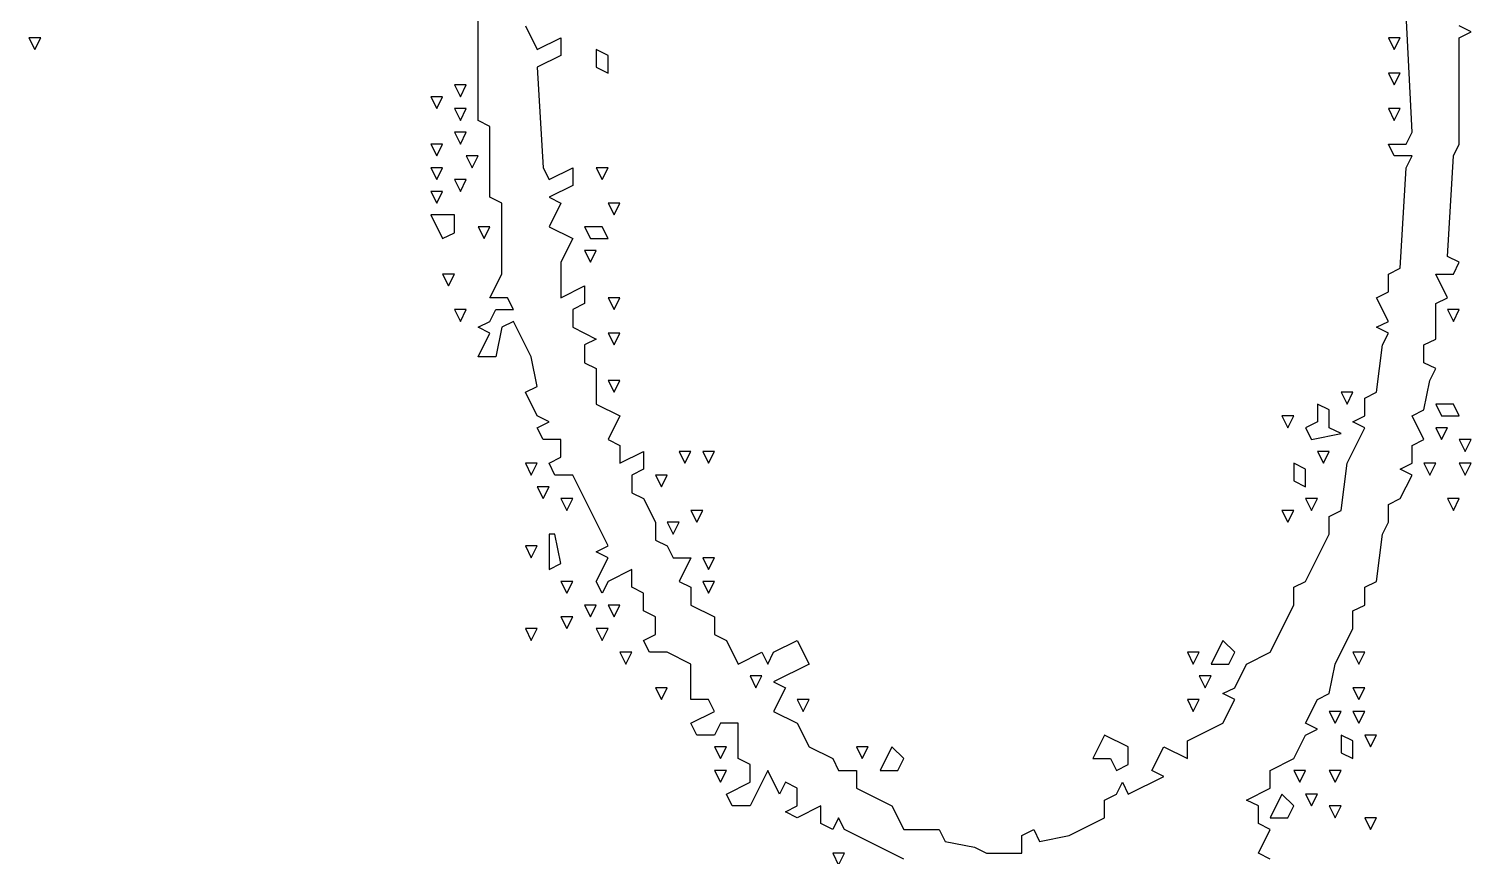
# Model space of a CAD drawing. Extents: x 2 to 124, y 0 to 170.
# Drawn here: x 64.47 to 84.11, y 67.9 to 79.16 of the extents above; entities that cross this region are included whole.
import ezdxf

# ---------------------------------------------------------------- set-up
doc = ezdxf.new("R2010")
doc.units = 0
doc.layers.add('Layer0', color=7, linetype='Continuous')

msp = doc.modelspace()

# ---------------------------------------------------------------- linework, layer by layer
at = {"layer": 'Layer0', "color": 5, "linetype": 'CONTINUOUS'}
for p, q in [((70.59186, 77.91667, 0.1), (70.59186, 81.7803, 0.1)), ((83.30966, 77.75568, 0.1), (83.22917, 79.36553, 0.1)), ((71.2358, 79.20455, 0.1), (71.39678, 78.88258, 0.1)), ((84.11458, 79.12405, 0.1), (83.9536, 79.20455, 0.1)), ((64.47443, 79.04356, 0.1), (64.55492, 78.88258, 0.1)), ((64.63542, 79.04356, 0.1), (64.47443, 79.04356, 0.1)), ((64.55492, 78.88258, 0.1), (64.63542, 79.04356, 0.1)), ((71.39678, 78.88258, 0.1), (71.71875, 79.04356, 0.1)), ((71.71875, 79.04356, 0.1), (71.71875, 78.80208, 0.1)), ((82.98769, 79.04356, 0.1), (83.06818, 78.88258, 0.1)), ((83.14867, 79.04356, 0.1), (82.98769, 79.04356, 0.1)), ((83.06818, 78.88258, 0.1), (83.14867, 79.04356, 0.1)), ((83.9536, 79.04356, 0.1), (84.11458, 79.12405, 0.1)), ((83.9536, 77.5947, 0.1), (83.9536, 79.04356, 0.1)), ((71.71875, 78.80208, 0.1), (71.39678, 78.6411, 0.1)), ((72.2017, 78.88258, 0.1), (72.2017, 78.6411, 0.1)), ((72.36269, 78.80208, 0.1), (72.2017, 78.88258, 0.1)), ((72.36269, 78.56061, 0.1), (72.36269, 78.80208, 0.1)), ((71.39678, 78.6411, 0.1), (71.47727, 77.27273, 0.1)), ((72.2017, 78.6411, 0.1), (72.36269, 78.56061, 0.1)), ((82.98769, 78.56061, 0.1), (83.06818, 78.39962, 0.1)), ((83.14867, 78.56061, 0.1), (82.98769, 78.56061, 0.1)), ((83.06818, 78.39962, 0.1), (83.14867, 78.56061, 0.1)), ((70.26989, 78.39962, 0.1), (70.35038, 78.23864, 0.1)), ((70.43087, 78.39962, 0.1), (70.26989, 78.39962, 0.1)), ((70.35038, 78.23864, 0.1), (70.43087, 78.39962, 0.1)), ((69.94792, 78.23864, 0.1), (70.02841, 78.07765, 0.1)), ((70.1089, 78.23864, 0.1), (69.94792, 78.23864, 0.1)), ((70.02841, 78.07765, 0.1), (70.1089, 78.23864, 0.1)), ((70.26989, 78.07765, 0.1), (70.35038, 77.91667, 0.1)), ((70.43087, 78.07765, 0.1), (70.26989, 78.07765, 0.1)), ((70.35038, 77.91667, 0.1), (70.43087, 78.07765, 0.1)), ((82.98769, 78.07765, 0.1), (83.06818, 77.91667, 0.1)), ((83.14867, 78.07765, 0.1), (82.98769, 78.07765, 0.1)), ((83.06818, 77.91667, 0.1), (83.14867, 78.07765, 0.1)), ((70.75284, 77.83617, 0.1), (70.59186, 77.91667, 0.1)), ((70.75284, 76.87027, 0.1), (70.75284, 77.83617, 0.1)), ((69.94792, 77.5947, 0.1), (70.02841, 77.43371, 0.1)), ((70.1089, 77.5947, 0.1), (69.94792, 77.5947, 0.1)), ((70.02841, 77.43371, 0.1), (70.1089, 77.5947, 0.1)), ((70.26989, 77.75568, 0.1), (70.35038, 77.5947, 0.1)), ((70.43087, 77.75568, 0.1), (70.26989, 77.75568, 0.1)), ((70.35038, 77.5947, 0.1), (70.43087, 77.75568, 0.1)), ((83.06818, 77.43371, 0.1), (82.98769, 77.5947, 0.1)), ((82.98769, 77.5947, 0.1), (83.22917, 77.5947, 0.1)), ((83.22917, 77.5947, 0.1), (83.30966, 77.75568, 0.1)), ((83.87311, 77.43371, 0.1), (83.9536, 77.5947, 0.1)), ((70.43087, 77.43371, 0.1), (70.51136, 77.27273, 0.1)), ((70.59186, 77.43371, 0.1), (70.43087, 77.43371, 0.1)), ((70.51136, 77.27273, 0.1), (70.59186, 77.43371, 0.1)), ((83.30966, 77.43371, 0.1), (83.06818, 77.43371, 0.1)), ((83.22917, 77.27273, 0.1), (83.30966, 77.43371, 0.1)), ((83.79261, 76.06534, 0.1), (83.87311, 77.43371, 0.1)), ((69.94792, 77.27273, 0.1), (70.02841, 77.11174, 0.1)), ((70.1089, 77.27273, 0.1), (69.94792, 77.27273, 0.1)), ((70.02841, 77.11174, 0.1), (70.1089, 77.27273, 0.1)), ((71.47727, 77.27273, 0.1), (71.55777, 77.11174, 0.1)), ((71.55777, 77.11174, 0.1), (71.87973, 77.27273, 0.1)), ((71.87973, 77.27273, 0.1), (71.87973, 77.03125, 0.1)), ((72.2017, 77.27273, 0.1), (72.2822, 77.11174, 0.1)), ((72.36269, 77.27273, 0.1), (72.2017, 77.27273, 0.1)), ((72.2822, 77.11174, 0.1), (72.36269, 77.27273, 0.1)), ((83.14867, 75.90436, 0.1), (83.22917, 77.27273, 0.1)), ((70.26989, 77.11174, 0.1), (70.35038, 76.95076, 0.1)), ((70.43087, 77.11174, 0.1), (70.26989, 77.11174, 0.1)), ((70.35038, 76.95076, 0.1), (70.43087, 77.11174, 0.1)), ((71.87973, 77.03125, 0.1), (71.55777, 76.87027, 0.1)), ((69.94792, 76.95076, 0.1), (70.02841, 76.78977, 0.1)), ((70.1089, 76.95076, 0.1), (69.94792, 76.95076, 0.1)), ((70.02841, 76.78977, 0.1), (70.1089, 76.95076, 0.1)), ((70.91383, 76.78977, 0.1), (70.75284, 76.87027, 0.1)), ((71.55777, 76.87027, 0.1), (71.71875, 76.78977, 0.1)), ((69.94792, 76.62879, 0.1), (70.1089, 76.30682, 0.1)), ((70.26989, 76.62879, 0.1), (69.94792, 76.62879, 0.1)), ((70.26989, 76.38731, 0.1), (70.26989, 76.62879, 0.1)), ((70.91383, 75.82386, 0.1), (70.91383, 76.78977, 0.1)), ((71.71875, 76.78977, 0.1), (71.55777, 76.4678, 0.1)), ((72.36269, 76.78977, 0.1), (72.44318, 76.62879, 0.1)), ((72.52367, 76.78977, 0.1), (72.36269, 76.78977, 0.1)), ((72.44318, 76.62879, 0.1), (72.52367, 76.78977, 0.1)), ((70.59186, 76.4678, 0.1), (70.67235, 76.30682, 0.1)), ((70.75284, 76.4678, 0.1), (70.59186, 76.4678, 0.1)), ((70.67235, 76.30682, 0.1), (70.75284, 76.4678, 0.1)), ((71.55777, 76.4678, 0.1), (71.87973, 76.30682, 0.1)), ((72.04072, 76.4678, 0.1), (72.12121, 76.30682, 0.1)), ((72.2822, 76.4678, 0.1), (72.04072, 76.4678, 0.1)), ((72.36269, 76.30682, 0.1), (72.2822, 76.4678, 0.1)), ((70.1089, 76.30682, 0.1), (70.26989, 76.38731, 0.1)), ((71.87973, 76.30682, 0.1), (71.71875, 75.98485, 0.1)), ((72.12121, 76.30682, 0.1), (72.36269, 76.30682, 0.1)), ((72.04072, 76.14583, 0.1), (72.12121, 75.98485, 0.1)), ((72.2017, 76.14583, 0.1), (72.04072, 76.14583, 0.1)), ((72.12121, 75.98485, 0.1), (72.2017, 76.14583, 0.1)), ((83.9536, 75.98485, 0.1), (83.79261, 76.06534, 0.1)), ((70.1089, 75.82386, 0.1), (70.18939, 75.66288, 0.1)), ((70.26989, 75.82386, 0.1), (70.1089, 75.82386, 0.1)), ((70.18939, 75.66288, 0.1), (70.26989, 75.82386, 0.1)), ((70.75284, 75.50189, 0.1), (70.91383, 75.82386, 0.1)), ((71.71875, 75.98485, 0.1), (71.71875, 75.50189, 0.1)), ((82.98769, 75.82386, 0.1), (83.14867, 75.90436, 0.1)), ((82.98769, 75.58239, 0.1), (82.98769, 75.82386, 0.1)), ((83.79261, 75.50189, 0.1), (83.63163, 75.82386, 0.1)), ((83.63163, 75.82386, 0.1), (83.87311, 75.82386, 0.1)), ((83.87311, 75.82386, 0.1), (83.9536, 75.98485, 0.1)), ((71.71875, 75.50189, 0.1), (72.04072, 75.66288, 0.1)), ((72.04072, 75.66288, 0.1), (72.04072, 75.4214, 0.1)), ((70.99432, 75.50189, 0.1), (70.75284, 75.50189, 0.1)), ((71.07481, 75.34091, 0.1), (70.99432, 75.50189, 0.1)), ((72.04072, 75.4214, 0.1), (71.87973, 75.34091, 0.1)), ((72.36269, 75.50189, 0.1), (72.44318, 75.34091, 0.1)), ((72.52367, 75.50189, 0.1), (72.36269, 75.50189, 0.1)), ((72.44318, 75.34091, 0.1), (72.52367, 75.50189, 0.1)), ((82.8267, 75.50189, 0.1), (82.98769, 75.58239, 0.1)), ((82.98769, 75.17992, 0.1), (82.8267, 75.50189, 0.1)), ((83.63163, 75.4214, 0.1), (83.79261, 75.50189, 0.1)), ((83.63163, 74.93845, 0.1), (83.63163, 75.4214, 0.1)), ((70.26989, 75.34091, 0.1), (70.35038, 75.17992, 0.1)), ((70.43087, 75.34091, 0.1), (70.26989, 75.34091, 0.1)), ((70.35038, 75.17992, 0.1), (70.43087, 75.34091, 0.1)), ((70.75284, 75.17992, 0.1), (70.83333, 75.34091, 0.1)), ((70.83333, 75.34091, 0.1), (71.07481, 75.34091, 0.1)), ((71.87973, 75.34091, 0.1), (71.87973, 75.09943, 0.1)), ((83.79261, 75.34091, 0.1), (83.87311, 75.17992, 0.1)), ((83.9536, 75.34091, 0.1), (83.79261, 75.34091, 0.1)), ((83.87311, 75.17992, 0.1), (83.9536, 75.34091, 0.1)), ((70.59186, 75.09943, 0.1), (70.75284, 75.17992, 0.1)), ((70.75284, 75.01894, 0.1), (70.59186, 75.09943, 0.1)), ((70.91383, 75.09943, 0.1), (70.83333, 74.69697, 0.1)), ((71.07481, 75.17992, 0.1), (70.91383, 75.09943, 0.1)), ((71.31629, 74.69697, 0.1), (71.07481, 75.17992, 0.1)), ((71.87973, 75.09943, 0.1), (72.2017, 74.93845, 0.1)), ((82.8267, 75.09943, 0.1), (82.98769, 75.17992, 0.1)), ((82.98769, 75.01894, 0.1), (82.8267, 75.09943, 0.1)), ((70.59186, 74.69697, 0.1), (70.75284, 75.01894, 0.1)), ((72.2017, 74.93845, 0.1), (72.04072, 74.85795, 0.1)), ((72.04072, 74.85795, 0.1), (72.04072, 74.61648, 0.1)), ((72.36269, 75.01894, 0.1), (72.44318, 74.85795, 0.1)), ((72.52367, 75.01894, 0.1), (72.36269, 75.01894, 0.1)), ((72.44318, 74.85795, 0.1), (72.52367, 75.01894, 0.1)), ((82.8267, 74.21402, 0.1), (82.9072, 74.85795, 0.1)), ((82.9072, 74.85795, 0.1), (82.98769, 75.01894, 0.1)), ((83.47064, 74.85795, 0.1), (83.63163, 74.93845, 0.1)), ((83.47064, 74.61648, 0.1), (83.47064, 74.85795, 0.1)), ((70.83333, 74.69697, 0.1), (70.59186, 74.69697, 0.1)), ((71.39678, 74.29451, 0.1), (71.31629, 74.69697, 0.1)), ((72.04072, 74.61648, 0.1), (72.2017, 74.53598, 0.1)), ((72.2017, 74.53598, 0.1), (72.2017, 74.05303, 0.1)), ((83.63163, 74.53598, 0.1), (83.47064, 74.61648, 0.1)), ((83.55114, 74.375, 0.1), (83.63163, 74.53598, 0.1)), ((71.2358, 74.21402, 0.1), (71.39678, 74.29451, 0.1)), ((72.36269, 74.375, 0.1), (72.44318, 74.21402, 0.1)), ((72.52367, 74.375, 0.1), (72.36269, 74.375, 0.1)), ((72.44318, 74.21402, 0.1), (72.52367, 74.375, 0.1)), ((83.47064, 73.97254, 0.1), (83.55114, 74.375, 0.1)), ((71.39678, 73.89205, 0.1), (71.2358, 74.21402, 0.1)), ((72.2017, 74.05303, 0.1), (72.52367, 73.89205, 0.1)), ((82.02178, 74.05303, 0.1), (82.02178, 73.81155, 0.1)), ((82.18277, 73.97254, 0.1), (82.02178, 74.05303, 0.1)), ((82.34375, 74.21402, 0.1), (82.42424, 74.05303, 0.1)), ((82.50473, 74.21402, 0.1), (82.34375, 74.21402, 0.1)), ((82.42424, 74.05303, 0.1), (82.50473, 74.21402, 0.1)), ((82.66572, 74.13352, 0.1), (82.8267, 74.21402, 0.1)), ((82.66572, 73.89205, 0.1), (82.66572, 74.13352, 0.1)), ((83.63163, 74.05303, 0.1), (83.71212, 73.89205, 0.1)), ((83.87311, 74.05303, 0.1), (83.63163, 74.05303, 0.1)), ((83.9536, 73.89205, 0.1), (83.87311, 74.05303, 0.1)), ((71.55777, 73.81155, 0.1), (71.39678, 73.89205, 0.1)), ((72.52367, 73.89205, 0.1), (72.36269, 73.57008, 0.1)), ((81.53883, 73.89205, 0.1), (81.61932, 73.73106, 0.1)), ((81.69981, 73.89205, 0.1), (81.53883, 73.89205, 0.1)), ((81.61932, 73.73106, 0.1), (81.69981, 73.89205, 0.1)), ((82.18277, 73.73106, 0.1), (82.18277, 73.97254, 0.1)), ((82.50473, 73.81155, 0.1), (82.66572, 73.89205, 0.1)), ((83.30966, 73.89205, 0.1), (83.47064, 73.97254, 0.1)), ((83.47064, 73.57008, 0.1), (83.30966, 73.89205, 0.1)), ((83.71212, 73.89205, 0.1), (83.9536, 73.89205, 0.1)), ((71.39678, 73.73106, 0.1), (71.55777, 73.81155, 0.1)), ((71.47727, 73.57008, 0.1), (71.39678, 73.73106, 0.1)), ((82.02178, 73.81155, 0.1), (81.8608, 73.73106, 0.1)), ((81.8608, 73.73106, 0.1), (81.94129, 73.57008, 0.1)), ((81.94129, 73.57008, 0.1), (82.34375, 73.65057, 0.1)), ((82.34375, 73.65057, 0.1), (82.18277, 73.73106, 0.1)), ((82.42424, 73.24811, 0.1), (82.66572, 73.73106, 0.1)), ((82.66572, 73.73106, 0.1), (82.50473, 73.81155, 0.1)), ((83.63163, 73.73106, 0.1), (83.71212, 73.57008, 0.1)), ((83.79261, 73.73106, 0.1), (83.63163, 73.73106, 0.1)), ((83.71212, 73.57008, 0.1), (83.79261, 73.73106, 0.1)), ((71.71875, 73.57008, 0.1), (71.47727, 73.57008, 0.1)), ((71.71875, 73.3286, 0.1), (71.71875, 73.57008, 0.1)), ((72.36269, 73.57008, 0.1), (72.52367, 73.48958, 0.1)), ((72.52367, 73.48958, 0.1), (72.52367, 73.24811, 0.1)), ((83.30966, 73.48958, 0.1), (83.47064, 73.57008, 0.1)), ((83.30966, 73.24811, 0.1), (83.30966, 73.48958, 0.1)), ((83.9536, 73.57008, 0.1), (84.03409, 73.40909, 0.1)), ((84.11458, 73.57008, 0.1), (83.9536, 73.57008, 0.1)), ((84.03409, 73.40909, 0.1), (84.11458, 73.57008, 0.1)), ((71.55777, 73.24811, 0.1), (71.71875, 73.3286, 0.1)), ((72.52367, 73.24811, 0.1), (72.84564, 73.40909, 0.1)), ((72.84564, 73.40909, 0.1), (72.84564, 73.16761, 0.1)), ((73.3286, 73.40909, 0.1), (73.40909, 73.24811, 0.1)), ((73.48958, 73.40909, 0.1), (73.3286, 73.40909, 0.1)), ((73.40909, 73.24811, 0.1), (73.48958, 73.40909, 0.1)), ((73.65057, 73.40909, 0.1), (73.73106, 73.24811, 0.1)), ((73.81155, 73.40909, 0.1), (73.65057, 73.40909, 0.1)), ((73.73106, 73.24811, 0.1), (73.81155, 73.40909, 0.1)), ((82.02178, 73.40909, 0.1), (82.10227, 73.24811, 0.1)), ((82.18277, 73.40909, 0.1), (82.02178, 73.40909, 0.1)), ((82.10227, 73.24811, 0.1), (82.18277, 73.40909, 0.1)), ((71.2358, 73.24811, 0.1), (71.31629, 73.08712, 0.1)), ((71.39678, 73.24811, 0.1), (71.2358, 73.24811, 0.1)), ((71.31629, 73.08712, 0.1), (71.39678, 73.24811, 0.1)), ((71.63826, 73.08712, 0.1), (71.55777, 73.24811, 0.1)), ((71.87973, 73.08712, 0.1), (71.63826, 73.08712, 0.1)), ((72.36269, 72.12121, 0.1), (71.87973, 73.08712, 0.1)), ((72.84564, 73.16761, 0.1), (72.68466, 73.08712, 0.1)), ((72.68466, 73.08712, 0.1), (72.68466, 72.84564, 0.1)), ((73.00663, 73.08712, 0.1), (73.08712, 72.92614, 0.1)), ((73.16761, 73.08712, 0.1), (73.00663, 73.08712, 0.1)), ((73.08712, 72.92614, 0.1), (73.16761, 73.08712, 0.1)), ((81.69981, 73.24811, 0.1), (81.69981, 73.00663, 0.1)), ((81.8608, 73.16761, 0.1), (81.69981, 73.24811, 0.1)), ((81.8608, 72.92614, 0.1), (81.8608, 73.16761, 0.1)), ((82.34375, 72.60417, 0.1), (82.42424, 73.24811, 0.1)), ((83.14867, 73.16761, 0.1), (83.30966, 73.24811, 0.1)), ((83.30966, 73.08712, 0.1), (83.14867, 73.16761, 0.1)), ((83.14867, 72.76515, 0.1), (83.30966, 73.08712, 0.1)), ((83.47064, 73.24811, 0.1), (83.55114, 73.08712, 0.1)), ((83.63163, 73.24811, 0.1), (83.47064, 73.24811, 0.1)), ((83.55114, 73.08712, 0.1), (83.63163, 73.24811, 0.1)), ((83.9536, 73.24811, 0.1), (84.03409, 73.08712, 0.1)), ((84.11458, 73.24811, 0.1), (83.9536, 73.24811, 0.1)), ((84.03409, 73.08712, 0.1), (84.11458, 73.24811, 0.1)), ((71.39678, 72.92614, 0.1), (71.47727, 72.76515, 0.1)), ((71.55777, 72.92614, 0.1), (71.39678, 72.92614, 0.1)), ((71.47727, 72.76515, 0.1), (71.55777, 72.92614, 0.1)), ((81.69981, 73.00663, 0.1), (81.8608, 72.92614, 0.1)), ((71.71875, 72.76515, 0.1), (71.79924, 72.60417, 0.1)), ((71.87973, 72.76515, 0.1), (71.71875, 72.76515, 0.1)), ((71.79924, 72.60417, 0.1), (71.87973, 72.76515, 0.1)), ((72.68466, 72.84564, 0.1), (72.84564, 72.76515, 0.1)), ((72.84564, 72.76515, 0.1), (73.00663, 72.44318, 0.1)), ((81.8608, 72.76515, 0.1), (81.94129, 72.60417, 0.1)), ((82.02178, 72.76515, 0.1), (81.8608, 72.76515, 0.1)), ((81.94129, 72.60417, 0.1), (82.02178, 72.76515, 0.1)), ((82.98769, 72.68466, 0.1), (83.14867, 72.76515, 0.1)), ((82.98769, 72.44318, 0.1), (82.98769, 72.68466, 0.1)), ((83.79261, 72.76515, 0.1), (83.87311, 72.60417, 0.1)), ((83.9536, 72.76515, 0.1), (83.79261, 72.76515, 0.1)), ((83.87311, 72.60417, 0.1), (83.9536, 72.76515, 0.1)), ((73.48958, 72.60417, 0.1), (73.57008, 72.44318, 0.1)), ((73.65057, 72.60417, 0.1), (73.48958, 72.60417, 0.1)), ((73.57008, 72.44318, 0.1), (73.65057, 72.60417, 0.1)), ((81.53883, 72.60417, 0.1), (81.61932, 72.44318, 0.1)), ((81.69981, 72.60417, 0.1), (81.53883, 72.60417, 0.1)), ((81.61932, 72.44318, 0.1), (81.69981, 72.60417, 0.1)), ((82.18277, 72.52367, 0.1), (82.34375, 72.60417, 0.1)), ((82.18277, 72.2822, 0.1), (82.18277, 72.52367, 0.1)), ((71.55777, 72.2822, 0.1), (71.55777, 71.79924, 0.1)), ((71.63826, 72.2822, 0.1), (71.55777, 72.2822, 0.1)), ((71.71875, 71.87973, 0.1), (71.63826, 72.2822, 0.1)), ((73.00663, 72.44318, 0.1), (73.00663, 72.2017, 0.1)), ((73.16761, 72.44318, 0.1), (73.24811, 72.2822, 0.1)), ((73.3286, 72.44318, 0.1), (73.16761, 72.44318, 0.1)), ((73.24811, 72.2822, 0.1), (73.3286, 72.44318, 0.1)), ((81.8608, 71.63826, 0.1), (82.18277, 72.2822, 0.1)), ((82.8267, 71.63826, 0.1), (82.9072, 72.2822, 0.1)), ((82.9072, 72.2822, 0.1), (82.98769, 72.44318, 0.1)), ((71.2358, 72.12121, 0.1), (71.31629, 71.96023, 0.1)), ((71.39678, 72.12121, 0.1), (71.2358, 72.12121, 0.1)), ((71.31629, 71.96023, 0.1), (71.39678, 72.12121, 0.1)), ((72.2017, 72.04072, 0.1), (72.36269, 72.12121, 0.1)), ((73.00663, 72.2017, 0.1), (73.16761, 72.12121, 0.1)), ((73.16761, 72.12121, 0.1), (73.24811, 71.96023, 0.1)), ((72.36269, 71.96023, 0.1), (72.2017, 72.04072, 0.1)), ((72.2017, 71.63826, 0.1), (72.36269, 71.96023, 0.1)), ((73.24811, 71.96023, 0.1), (73.48958, 71.96023, 0.1)), ((73.48958, 71.96023, 0.1), (73.3286, 71.63826, 0.1)), ((73.65057, 71.96023, 0.1), (73.73106, 71.79924, 0.1)), ((73.81155, 71.96023, 0.1), (73.65057, 71.96023, 0.1)), ((73.73106, 71.79924, 0.1), (73.81155, 71.96023, 0.1)), ((71.55777, 71.79924, 0.1), (71.71875, 71.87973, 0.1)), ((72.68466, 71.79924, 0.1), (72.36269, 71.63826, 0.1)), ((72.68466, 71.55777, 0.1), (72.68466, 71.79924, 0.1)), ((71.71875, 71.63826, 0.1), (71.79924, 71.47727, 0.1)), ((71.87973, 71.63826, 0.1), (71.71875, 71.63826, 0.1)), ((71.79924, 71.47727, 0.1), (71.87973, 71.63826, 0.1)), ((72.2822, 71.47727, 0.1), (72.2017, 71.63826, 0.1)), ((72.36269, 71.63826, 0.1), (72.2822, 71.47727, 0.1)), ((72.84564, 71.47727, 0.1), (72.68466, 71.55777, 0.1)), ((73.3286, 71.63826, 0.1), (73.48958, 71.55777, 0.1)), ((73.48958, 71.55777, 0.1), (73.48958, 71.31629, 0.1)), ((73.65057, 71.63826, 0.1), (73.73106, 71.47727, 0.1)), ((73.81155, 71.63826, 0.1), (73.65057, 71.63826, 0.1)), ((73.73106, 71.47727, 0.1), (73.81155, 71.63826, 0.1)), ((81.69981, 71.55777, 0.1), (81.8608, 71.63826, 0.1)), ((81.69981, 71.31629, 0.1), (81.69981, 71.55777, 0.1)), ((82.66572, 71.55777, 0.1), (82.8267, 71.63826, 0.1)), ((82.66572, 71.31629, 0.1), (82.66572, 71.55777, 0.1)), ((72.04072, 71.31629, 0.1), (72.12121, 71.1553, 0.1)), ((72.2017, 71.31629, 0.1), (72.04072, 71.31629, 0.1)), ((72.12121, 71.1553, 0.1), (72.2017, 71.31629, 0.1)), ((72.36269, 71.31629, 0.1), (72.44318, 71.1553, 0.1)), ((72.52367, 71.31629, 0.1), (72.36269, 71.31629, 0.1)), ((72.44318, 71.1553, 0.1), (72.52367, 71.31629, 0.1)), ((72.84564, 71.2358, 0.1), (72.84564, 71.47727, 0.1)), ((73.48958, 71.31629, 0.1), (73.81155, 71.1553, 0.1)), ((81.37784, 70.67235, 0.1), (81.69981, 71.31629, 0.1)), ((82.50473, 71.2358, 0.1), (82.66572, 71.31629, 0.1)), ((71.71875, 71.1553, 0.1), (71.79924, 70.99432, 0.1)), ((71.87973, 71.1553, 0.1), (71.71875, 71.1553, 0.1)), ((71.79924, 70.99432, 0.1), (71.87973, 71.1553, 0.1)), ((73.00663, 71.1553, 0.1), (72.84564, 71.2358, 0.1)), ((73.00663, 70.91383, 0.1), (73.00663, 71.1553, 0.1)), ((73.81155, 71.1553, 0.1), (73.81155, 70.91383, 0.1)), ((82.50473, 70.99432, 0.1), (82.50473, 71.2358, 0.1)), ((71.2358, 70.99432, 0.1), (71.31629, 70.83333, 0.1)), ((71.39678, 70.99432, 0.1), (71.2358, 70.99432, 0.1)), ((71.31629, 70.83333, 0.1), (71.39678, 70.99432, 0.1)), ((72.2017, 70.99432, 0.1), (72.2822, 70.83333, 0.1)), ((72.36269, 70.99432, 0.1), (72.2017, 70.99432, 0.1)), ((72.2822, 70.83333, 0.1), (72.36269, 70.99432, 0.1)), ((72.84564, 70.83333, 0.1), (73.00663, 70.91383, 0.1)), ((73.81155, 70.91383, 0.1), (73.97254, 70.83333, 0.1)), ((82.26326, 70.51136, 0.1), (82.50473, 70.99432, 0.1)), ((72.92614, 70.67235, 0.1), (72.84564, 70.83333, 0.1)), ((73.97254, 70.83333, 0.1), (74.13352, 70.51136, 0.1)), ((74.61648, 70.67235, 0.1), (74.93845, 70.83333, 0.1)), ((74.93845, 70.83333, 0.1), (75.09943, 70.51136, 0.1)), ((80.7339, 70.83333, 0.1), (80.57292, 70.51136, 0.1)), ((80.89489, 70.67235, 0.1), (80.7339, 70.83333, 0.1)), ((72.52367, 70.67235, 0.1), (72.60417, 70.51136, 0.1)), ((72.68466, 70.67235, 0.1), (72.52367, 70.67235, 0.1)), ((72.60417, 70.51136, 0.1), (72.68466, 70.67235, 0.1)), ((73.16761, 70.67235, 0.1), (72.92614, 70.67235, 0.1)), ((73.48958, 70.51136, 0.1), (73.16761, 70.67235, 0.1)), ((73.48958, 70.02841, 0.1), (73.48958, 70.51136, 0.1)), ((74.13352, 70.51136, 0.1), (74.45549, 70.67235, 0.1)), ((74.45549, 70.67235, 0.1), (74.53598, 70.51136, 0.1)), ((74.53598, 70.51136, 0.1), (74.61648, 70.67235, 0.1)), ((75.09943, 70.51136, 0.1), (74.61648, 70.26989, 0.1)), ((80.25095, 70.67235, 0.1), (80.33144, 70.51136, 0.1)), ((80.41193, 70.67235, 0.1), (80.25095, 70.67235, 0.1)), ((80.33144, 70.51136, 0.1), (80.41193, 70.67235, 0.1)), ((80.57292, 70.51136, 0.1), (80.81439, 70.51136, 0.1)), ((80.81439, 70.51136, 0.1), (80.89489, 70.67235, 0.1)), ((80.89489, 70.18939, 0.1), (81.05587, 70.51136, 0.1)), ((81.05587, 70.51136, 0.1), (81.37784, 70.67235, 0.1)), ((82.18277, 70.1089, 0.1), (82.26326, 70.51136, 0.1)), ((82.50473, 70.67235, 0.1), (82.58523, 70.51136, 0.1)), ((82.66572, 70.67235, 0.1), (82.50473, 70.67235, 0.1)), ((82.58523, 70.51136, 0.1), (82.66572, 70.67235, 0.1)), ((74.29451, 70.35038, 0.1), (74.375, 70.18939, 0.1)), ((74.45549, 70.35038, 0.1), (74.29451, 70.35038, 0.1)), ((74.375, 70.18939, 0.1), (74.45549, 70.35038, 0.1)), ((80.41193, 70.35038, 0.1), (80.49242, 70.18939, 0.1)), ((80.57292, 70.35038, 0.1), (80.41193, 70.35038, 0.1)), ((80.49242, 70.18939, 0.1), (80.57292, 70.35038, 0.1)), ((73.00663, 70.18939, 0.1), (73.08712, 70.02841, 0.1)), ((73.16761, 70.18939, 0.1), (73.00663, 70.18939, 0.1)), ((73.08712, 70.02841, 0.1), (73.16761, 70.18939, 0.1)), ((74.61648, 70.26989, 0.1), (74.77746, 70.18939, 0.1)), ((74.77746, 70.18939, 0.1), (74.61648, 69.86742, 0.1)), ((80.7339, 70.1089, 0.1), (80.89489, 70.18939, 0.1)), ((82.50473, 70.18939, 0.1), (82.58523, 70.02841, 0.1)), ((82.66572, 70.18939, 0.1), (82.50473, 70.18939, 0.1)), ((82.58523, 70.02841, 0.1), (82.66572, 70.18939, 0.1)), ((73.73106, 70.02841, 0.1), (73.48958, 70.02841, 0.1)), ((73.81155, 69.86742, 0.1), (73.73106, 70.02841, 0.1)), ((74.93845, 70.02841, 0.1), (75.01894, 69.86742, 0.1)), ((75.09943, 70.02841, 0.1), (74.93845, 70.02841, 0.1)), ((75.01894, 69.86742, 0.1), (75.09943, 70.02841, 0.1)), ((80.25095, 70.02841, 0.1), (80.33144, 69.86742, 0.1)), ((80.41193, 70.02841, 0.1), (80.25095, 70.02841, 0.1)), ((80.33144, 69.86742, 0.1), (80.41193, 70.02841, 0.1)), ((80.89489, 70.02841, 0.1), (80.7339, 70.1089, 0.1)), ((80.7339, 69.70644, 0.1), (80.89489, 70.02841, 0.1)), ((81.8608, 69.70644, 0.1), (82.02178, 70.02841, 0.1)), ((82.02178, 70.02841, 0.1), (82.18277, 70.1089, 0.1)), ((73.48958, 69.70644, 0.1), (73.81155, 69.86742, 0.1)), ((74.61648, 69.86742, 0.1), (74.93845, 69.70644, 0.1)), ((82.18277, 69.86742, 0.1), (82.26326, 69.70644, 0.1)), ((82.34375, 69.86742, 0.1), (82.18277, 69.86742, 0.1)), ((82.26326, 69.70644, 0.1), (82.34375, 69.86742, 0.1)), ((82.50473, 69.86742, 0.1), (82.58523, 69.70644, 0.1)), ((82.66572, 69.86742, 0.1), (82.50473, 69.86742, 0.1)), ((82.58523, 69.70644, 0.1), (82.66572, 69.86742, 0.1)), ((73.57008, 69.54545, 0.1), (73.48958, 69.70644, 0.1)), ((73.81155, 69.54545, 0.1), (73.57008, 69.54545, 0.1)), ((73.89205, 69.70644, 0.1), (73.81155, 69.54545, 0.1)), ((74.13352, 69.70644, 0.1), (73.89205, 69.70644, 0.1)), ((74.13352, 69.22348, 0.1), (74.13352, 69.70644, 0.1)), ((74.93845, 69.70644, 0.1), (75.09943, 69.38447, 0.1)), ((79.12405, 69.54545, 0.1), (78.96307, 69.22348, 0.1)), ((79.44602, 69.38447, 0.1), (79.12405, 69.54545, 0.1)), ((80.25095, 69.46496, 0.1), (80.7339, 69.70644, 0.1)), ((81.69981, 69.22348, 0.1), (81.8608, 69.54545, 0.1)), ((82.02178, 69.62595, 0.1), (81.8608, 69.70644, 0.1)), ((81.8608, 69.54545, 0.1), (82.02178, 69.62595, 0.1)), ((82.34375, 69.54545, 0.1), (82.34375, 69.30398, 0.1)), ((82.50473, 69.46496, 0.1), (82.34375, 69.54545, 0.1)), ((82.66572, 69.54545, 0.1), (82.74621, 69.38447, 0.1)), ((82.8267, 69.54545, 0.1), (82.66572, 69.54545, 0.1)), ((82.74621, 69.38447, 0.1), (82.8267, 69.54545, 0.1)), ((73.81155, 69.38447, 0.1), (73.89205, 69.22348, 0.1)), ((73.97254, 69.38447, 0.1), (73.81155, 69.38447, 0.1)), ((73.89205, 69.22348, 0.1), (73.97254, 69.38447, 0.1)), ((75.09943, 69.38447, 0.1), (75.4214, 69.22348, 0.1)), ((75.74337, 69.38447, 0.1), (75.82386, 69.22348, 0.1)), ((75.90436, 69.38447, 0.1), (75.74337, 69.38447, 0.1)), ((75.82386, 69.22348, 0.1), (75.90436, 69.38447, 0.1)), ((76.22633, 69.38447, 0.1), (76.06534, 69.0625, 0.1)), ((76.38731, 69.22348, 0.1), (76.22633, 69.38447, 0.1)), ((79.44602, 69.14299, 0.1), (79.44602, 69.38447, 0.1)), ((79.76799, 69.0625, 0.1), (79.92898, 69.38447, 0.1)), ((79.92898, 69.38447, 0.1), (80.25095, 69.22348, 0.1)), ((80.25095, 69.22348, 0.1), (80.25095, 69.46496, 0.1)), ((82.50473, 69.22348, 0.1), (82.50473, 69.46496, 0.1)), ((74.29451, 69.14299, 0.1), (74.13352, 69.22348, 0.1)), ((74.29451, 68.90152, 0.1), (74.29451, 69.14299, 0.1)), ((75.4214, 69.22348, 0.1), (75.50189, 69.0625, 0.1)), ((76.30682, 69.0625, 0.1), (76.38731, 69.22348, 0.1)), ((78.96307, 69.22348, 0.1), (79.20455, 69.22348, 0.1)), ((79.20455, 69.22348, 0.1), (79.28504, 69.0625, 0.1)), ((79.28504, 69.0625, 0.1), (79.44602, 69.14299, 0.1)), ((81.37784, 69.0625, 0.1), (81.69981, 69.22348, 0.1)), ((82.34375, 69.30398, 0.1), (82.50473, 69.22348, 0.1)), ((73.81155, 69.0625, 0.1), (73.89205, 68.90152, 0.1)), ((73.97254, 69.0625, 0.1), (73.81155, 69.0625, 0.1)), ((73.89205, 68.90152, 0.1), (73.97254, 69.0625, 0.1)), ((74.53598, 69.0625, 0.1), (74.29451, 68.57955, 0.1)), ((74.69697, 68.74053, 0.1), (74.53598, 69.0625, 0.1)), ((75.50189, 69.0625, 0.1), (75.74337, 69.0625, 0.1)), ((75.74337, 69.0625, 0.1), (75.74337, 68.82102, 0.1)), ((76.06534, 69.0625, 0.1), (76.30682, 69.0625, 0.1)), ((79.44602, 68.74053, 0.1), (79.92898, 68.98201, 0.1)), ((79.92898, 68.98201, 0.1), (79.76799, 69.0625, 0.1)), ((81.37784, 68.82102, 0.1), (81.37784, 69.0625, 0.1)), ((81.69981, 69.0625, 0.1), (81.7803, 68.90152, 0.1)), ((81.8608, 69.0625, 0.1), (81.69981, 69.0625, 0.1)), ((81.7803, 68.90152, 0.1), (81.8608, 69.0625, 0.1)), ((82.18277, 69.0625, 0.1), (82.26326, 68.90152, 0.1)), ((82.34375, 69.0625, 0.1), (82.18277, 69.0625, 0.1)), ((82.26326, 68.90152, 0.1), (82.34375, 69.0625, 0.1)), ((73.97254, 68.74053, 0.1), (74.29451, 68.90152, 0.1)), ((74.05303, 68.57955, 0.1), (73.97254, 68.74053, 0.1)), ((74.77746, 68.90152, 0.1), (74.69697, 68.74053, 0.1)), ((74.93845, 68.82102, 0.1), (74.77746, 68.90152, 0.1)), ((74.93845, 68.57955, 0.1), (74.93845, 68.82102, 0.1)), ((75.74337, 68.82102, 0.1), (76.22633, 68.57955, 0.1)), ((79.12405, 68.66004, 0.1), (79.28504, 68.74053, 0.1)), ((79.28504, 68.74053, 0.1), (79.36553, 68.90152, 0.1)), ((79.36553, 68.90152, 0.1), (79.44602, 68.74053, 0.1)), ((81.05587, 68.66004, 0.1), (81.37784, 68.82102, 0.1)), ((81.53883, 68.74053, 0.1), (81.37784, 68.41856, 0.1)), ((81.69981, 68.57955, 0.1), (81.53883, 68.74053, 0.1)), ((81.8608, 68.74053, 0.1), (81.94129, 68.57955, 0.1)), ((82.02178, 68.74053, 0.1), (81.8608, 68.74053, 0.1)), ((81.94129, 68.57955, 0.1), (82.02178, 68.74053, 0.1)), ((74.29451, 68.57955, 0.1), (74.05303, 68.57955, 0.1)), ((74.77746, 68.49905, 0.1), (74.93845, 68.57955, 0.1)), ((75.26042, 68.57955, 0.1), (74.93845, 68.41856, 0.1)), ((75.26042, 68.33807, 0.1), (75.26042, 68.57955, 0.1)), ((76.22633, 68.57955, 0.1), (76.38731, 68.25758, 0.1)), ((79.12405, 68.41856, 0.1), (79.12405, 68.66004, 0.1)), ((81.21686, 68.57955, 0.1), (81.05587, 68.66004, 0.1)), ((81.21686, 68.33807, 0.1), (81.21686, 68.57955, 0.1)), ((81.61932, 68.41856, 0.1), (81.69981, 68.57955, 0.1)), ((82.18277, 68.57955, 0.1), (82.26326, 68.41856, 0.1)), ((82.34375, 68.57955, 0.1), (82.18277, 68.57955, 0.1)), ((82.26326, 68.41856, 0.1), (82.34375, 68.57955, 0.1)), ((74.93845, 68.41856, 0.1), (74.77746, 68.49905, 0.1)), ((75.50189, 68.41856, 0.1), (75.4214, 68.25758, 0.1)), ((75.58239, 68.25758, 0.1), (75.50189, 68.41856, 0.1)), ((78.6411, 68.17708, 0.1), (79.12405, 68.41856, 0.1)), ((81.37784, 68.41856, 0.1), (81.61932, 68.41856, 0.1)), ((82.66572, 68.41856, 0.1), (82.74621, 68.25758, 0.1)), ((82.8267, 68.41856, 0.1), (82.66572, 68.41856, 0.1)), ((82.74621, 68.25758, 0.1), (82.8267, 68.41856, 0.1)), ((75.4214, 68.25758, 0.1), (75.26042, 68.33807, 0.1)), ((76.38731, 67.85511, 0.1), (75.58239, 68.25758, 0.1)), ((76.38731, 68.25758, 0.1), (76.87027, 68.25758, 0.1)), ((76.87027, 68.25758, 0.1), (76.95076, 68.09659, 0.1)), ((77.99716, 68.17708, 0.1), (78.15814, 68.25758, 0.1)), ((77.99716, 67.93561, 0.1), (77.99716, 68.17708, 0.1)), ((78.15814, 68.25758, 0.1), (78.23864, 68.09659, 0.1)), ((78.23864, 68.09659, 0.1), (78.6411, 68.17708, 0.1)), ((81.37784, 68.25758, 0.1), (81.21686, 68.33807, 0.1)), ((81.21686, 67.93561, 0.1), (81.37784, 68.25758, 0.1)), ((76.95076, 68.09659, 0.1), (77.35322, 68.0161, 0.1)), ((77.35322, 68.0161, 0.1), (77.5142, 67.93561, 0.1)), ((75.4214, 67.93561, 0.1), (75.50189, 67.77462, 0.1)), ((75.58239, 67.93561, 0.1), (75.4214, 67.93561, 0.1)), ((75.50189, 67.77462, 0.1), (75.58239, 67.93561, 0.1)), ((77.5142, 67.93561, 0.1), (77.99716, 67.93561, 0.1)), ((81.37784, 67.85511, 0.1), (81.21686, 67.93561, 0.1))]:
    msp.add_line(p, q, dxfattribs=at)

doc.saveas('drawing.dxf')
